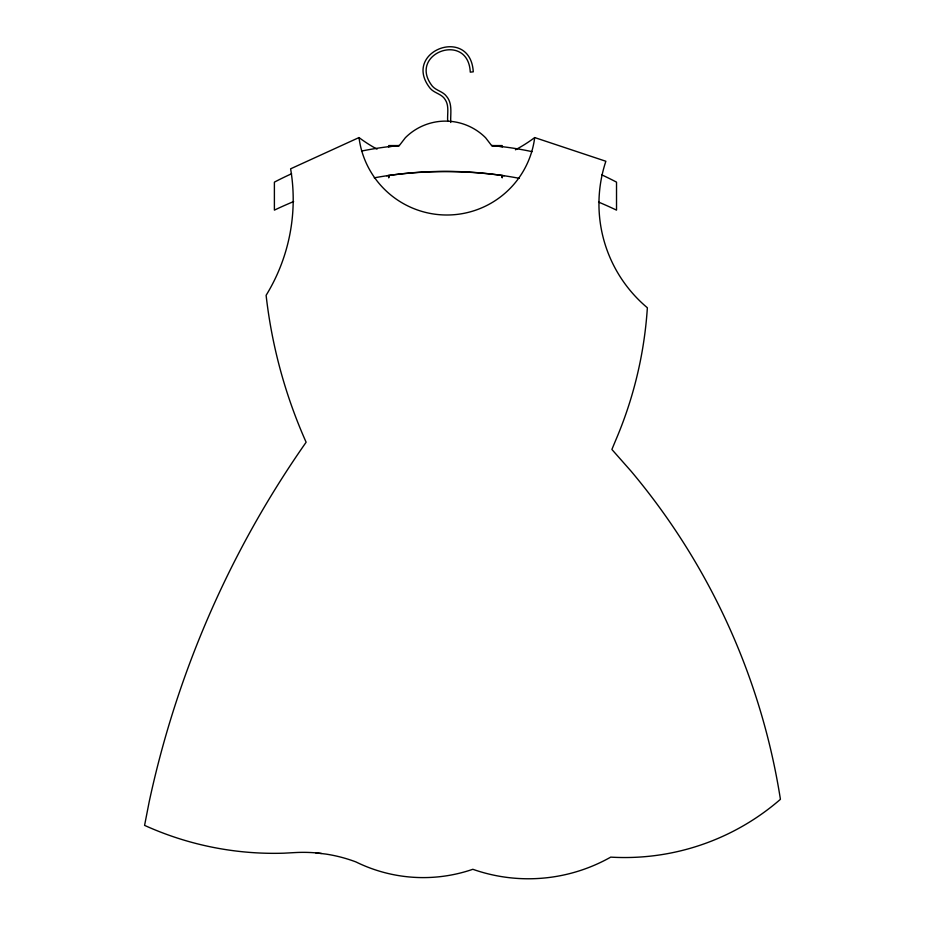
<?xml version="1.0" encoding="UTF-8"?>
<svg xmlns="http://www.w3.org/2000/svg" width="925" height="925" viewBox="0 0 925 925"><rect width="100%" height="100%" fill="white"/><g stroke="black" fill="none" stroke-linecap="round" stroke-linejoin="round"><path stroke-width="1.39" d="M389.032 175.507L388.72 177.854L388.72 175.542M359.004 137.571L290.612 168.824A183.011 183.011 0 0 1 266.111 295.318A497.789 497.789 0 0 0 306.129 442.231A986.975 986.975 0 0 0 149.179 801.859L144.578 825.378A313.679 313.679 0 0 0 283.906 853.185L295.179 852.572A149.549 149.549 0 0 1 315.807 852.873L326.051 854.099A149.549 149.549 0 0 1 355.94 861.927A152.267 152.267 0 0 0 472.837 869.292A167.437 167.437 0 0 0 610.731 857.128A237.448 237.448 0 0 0 780.423 799.316A671.862 671.862 0 0 0 631.07 471.172L611.888 449.458L615.449 440.867A402.837 402.837 0 0 0 647.361 307.759A135.432 135.432 0 0 1 605.863 161.262L534.696 137.571A88.546 88.546 0 0 1 359.004 137.571A146.404 146.404 0 0 0 377.007 149.122M386.731 175.762C425.65 170.177 465.275 170.177 504.194 175.762M388.465 146.705L399.322 145.572L405.347 137.733A56.737 56.737 0 0 1 485.579 137.733L491.603 145.572A331.323 331.323 0 0 1 532.072 151.642M502.46 146.705L491.603 145.572L502.206 145.572L502.206 146.682M315.807 852.873L321.461 853.474M501.893 175.507L502.206 177.854L502.206 175.542M450.729 122.482C450.313 113.96 452.741 103.75 446.683 96.535C443.144 91.494 436.484 90.754 432.461 86.302C406.607 53.719 468.235 30.594 470.27 72.15L473.276 71.826C470.409 24.883 400.895 51.65 430.241 88.407C434.403 93.298 441.849 93.864 445.191 99.634C449.411 105.959 447.133 114.041 447.7 121.071M388.72 146.682L388.72 145.572L399.322 145.572A331.323 331.323 0 0 0 361.525 151.076M601.84 174.894A331.323 331.323 0 0 1 616.524 182.133L616.524 210.125A397.137 397.137 0 0 0 598.591 202.101M293.63 201.569A397.137 397.137 0 0 0 274.39 210.125L274.39 182.133A331.323 331.323 0 0 1 291.572 173.761M374.267 177.831A397.137 397.137 0 0 1 519.422 178.34M534.696 137.571A146.404 146.404 0 0 1 515.433 149.804"/></g></svg>
